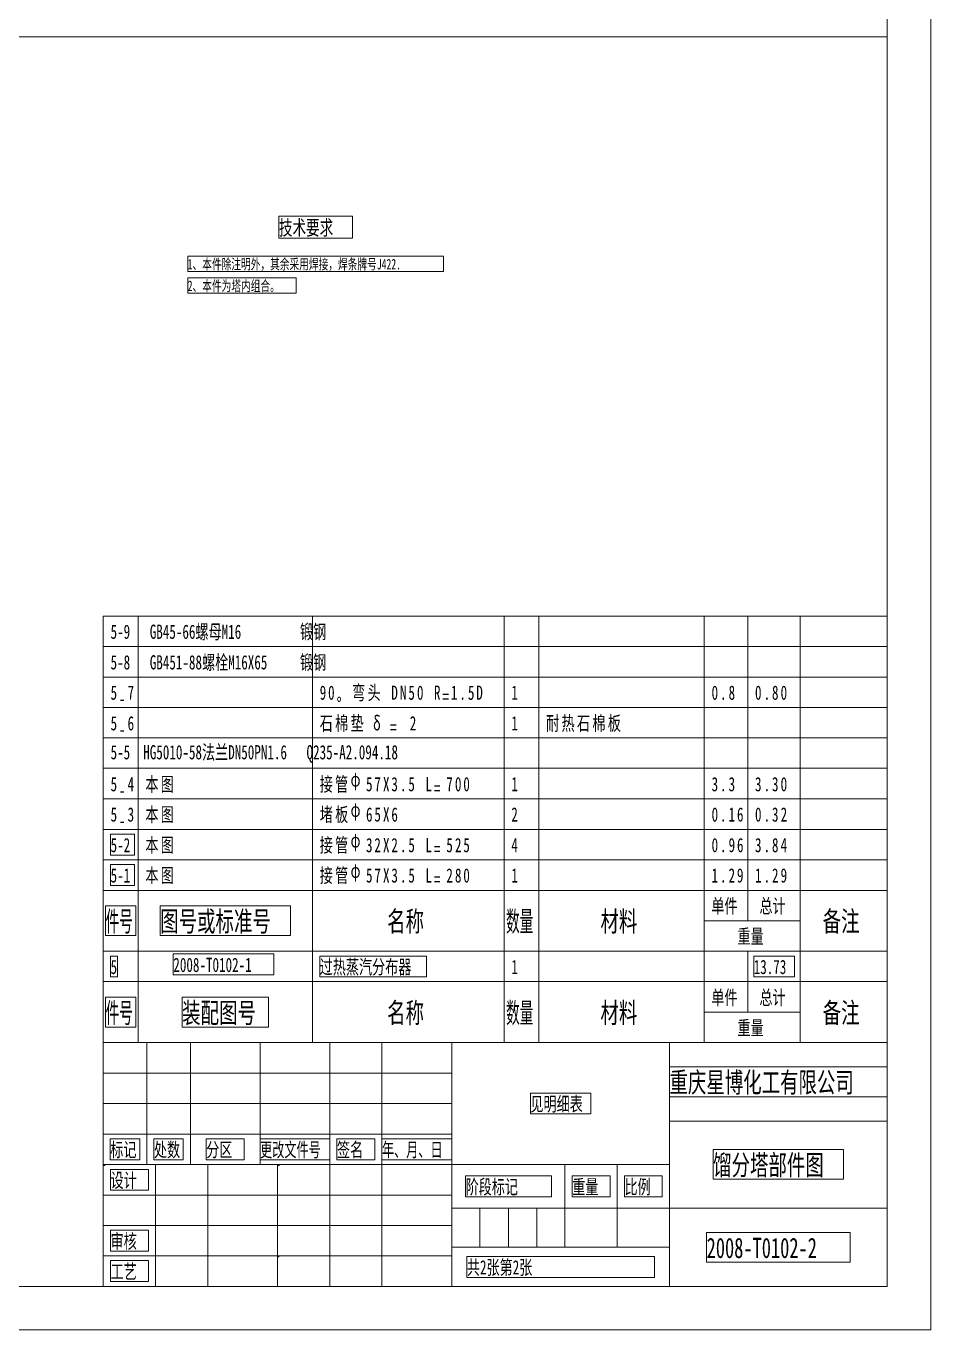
# Model space of a CAD drawing. Header units: millimetres. Extents: x -23892 to 57527, y -540 to 34444.
# Drawn here: x 49290 to 57527, y -540 to 11326 of the extents above; entities that cross this region are included whole.
import ezdxf

# ---------------------------------------------------------------- set-up
doc = ezdxf.new("R2010")
doc.units = ezdxf.units.MM
doc.layers.add('图层 1', color=7, linetype='Continuous')
doc.styles.get("Standard").update_dxf_attribs({"font": ''})
doc.styles.get('Standard').set_extended_font_data('FangSong')

msp = doc.modelspace()

# ---------------------------------------------------------------- linework, layer by layer
at = {"layer": '图层 1', "color": 7, "lineweight": 0, "true_color": 0xffffff}
for p, q in [((57526.7776, 22992.1516), (57526.7776, -539.7596)), ((57129.3831, 252.6669), (57129.3831, 22597.139)), ((41152.732, 11227.387), (57129.3831, 11227.387)), ((57129.3831, 5956.5499), (49992.9548, 5956.5499)), ((49992.9548, 5680.5175), (49992.9548, 5956.5499)), ((50311.8232, 5680.5175), (50311.8232, 5956.5499)), ((51896.6375, 5680.5175), (51896.6375, 5956.5499)), ((53640.886, 5680.5175), (53640.886, 5956.5499)), ((53957.3725, 5680.5175), (53957.3725, 5956.5499)), ((55463.6607, 5680.5175), (55463.6607, 5956.5499)), ((55861.0552, 5680.5175), (55861.0552, 5956.5499)), ((56336.9759, 5680.5175), (56336.9759, 5956.5499)), ((57129.3831, 5680.5175), (57129.3831, 5956.5499)), ((57129.3831, 5680.5175), (49992.9548, 5680.5175)), ((49992.9548, 5402.1225), (49992.9548, 5680.5175)), ((57129.3831, 5680.5175), (49992.9548, 5680.5175)), ((50311.8232, 5402.1225), (50311.8232, 5680.5175)), ((51896.6375, 5402.1225), (51896.6375, 5680.5175)), ((53640.886, 5402.1225), (53640.886, 5680.5175)), ((53957.3725, 5402.1225), (53957.3725, 5680.5175)), ((55463.6607, 5402.1225), (55463.6607, 5680.5175)), ((55861.0552, 5402.1225), (55861.0552, 5680.5175)), ((56336.9759, 5402.1225), (56336.9759, 5680.5175)), ((57129.3831, 5402.1225), (57129.3831, 5680.5175)), ((57129.3831, 5402.1225), (49992.9548, 5402.1225)), ((49992.9548, 5126.09), (49992.9548, 5402.1225)), ((57129.3831, 5402.1225), (49992.9548, 5402.1225)), ((50311.8232, 5126.09), (50311.8232, 5402.1225)), ((51896.6375, 5126.09), (51896.6375, 5402.1225)), ((53640.886, 5126.09), (53640.886, 5402.1225)), ((53957.3725, 5126.09), (53957.3725, 5402.1225)), ((55463.6607, 5126.09), (55463.6607, 5402.1225)), ((55861.0552, 5126.09), (55861.0552, 5402.1225)), ((56336.9759, 5126.09), (56336.9759, 5402.1225)), ((57129.3831, 5126.09), (49992.9548, 5126.09)), ((49992.9548, 4847.6563), (49992.9548, 5126.09)), ((57129.3831, 5126.09), (49992.9548, 5126.09)), ((50311.8232, 4847.6563), (50311.8232, 5126.09)), ((51896.6375, 4847.6563), (51896.6375, 5126.09)), ((53640.886, 4847.6563), (53640.886, 5126.09)), ((53957.3725, 4847.6563), (53957.3725, 5126.09)), ((55463.6607, 4847.6563), (55463.6607, 5126.09)), ((55861.0552, 4847.6563), (55861.0552, 5126.09)), ((56336.9759, 4847.6563), (56336.9759, 5126.09)), ((57129.3831, 4847.6563), (49992.9548, 4847.6563)), ((49992.9548, 4571.6239), (49992.9548, 4847.6563)), ((57129.3831, 4847.6563), (49992.9548, 4847.6563)), ((50311.8232, 4571.6239), (50311.8232, 4847.6563)), ((51896.6375, 4571.6239), (51896.6375, 4847.6563)), ((53640.886, 4571.6239), (53640.886, 4847.6563)), ((53957.3725, 4571.6239), (53957.3725, 4847.6563)), ((55463.6607, 4571.6239), (55463.6607, 4847.6563)), ((55861.0552, 4571.6239), (55861.0552, 4847.6563)), ((56336.9759, 4571.6239), (56336.9759, 4847.6563)), ((57129.3831, 4571.6239), (49992.9548, 4571.6239)), ((49992.9548, 4293.2289), (49992.9548, 4571.6239)), ((57129.3831, 4571.6239), (49992.9548, 4571.6239)), ((50311.8232, 4293.2289), (50311.8232, 4571.6239)), ((51896.6375, 4293.2289), (51896.6375, 4571.6239)), ((53640.886, 4293.2289), (53640.886, 4571.6239)), ((53957.3725, 4293.2289), (53957.3725, 4571.6239)), ((55463.6607, 4293.2289), (55463.6607, 4571.6239)), ((55861.0552, 4293.2289), (55861.0552, 4571.6239)), ((56336.9759, 4293.2289), (56336.9759, 4571.6239)), ((57129.3831, 4293.2289), (49992.9548, 4293.2289)), ((49992.9548, 4014.7951), (49992.9548, 4293.2289)), ((57129.3831, 4293.2289), (49992.9548, 4293.2289)), ((50311.8232, 4014.7951), (50311.8232, 4293.2289)), ((51896.6375, 4014.7951), (51896.6375, 4293.2289)), ((53640.886, 4014.7951), (53640.886, 4293.2289)), ((53957.3725, 4014.7951), (53957.3725, 4293.2289)), ((55463.6607, 4014.7951), (55463.6607, 4293.2289)), ((55861.0552, 4014.7951), (55861.0552, 4293.2289)), ((56336.9759, 4014.7951), (56336.9759, 4293.2289)), ((57129.3831, 4014.7951), (49992.9548, 4014.7951)), ((49992.9548, 3738.7627), (49992.9548, 4014.7951)), ((57129.3831, 4014.7951), (49992.9548, 4014.7951)), ((50311.8232, 3738.7627), (50311.8232, 4014.7951)), ((51896.6375, 3738.7627), (51896.6375, 4014.7951)), ((53640.886, 3738.7627), (53640.886, 4014.7951)), ((53957.3725, 3738.7627), (53957.3725, 4014.7951)), ((55463.6607, 3738.7627), (55463.6607, 4014.7951)), ((55861.0552, 3738.7627), (55861.0552, 4014.7951)), ((56336.9759, 3738.7627), (56336.9759, 4014.7951)), ((57129.3831, 3738.7627), (49992.9548, 3738.7627)), ((49992.9548, 3460.3677), (49992.9548, 3738.7627)), ((57129.3831, 3738.7627), (49992.9548, 3738.7627)), ((50311.8232, 3460.3677), (50311.8232, 3738.7627)), ((51896.6375, 3460.3677), (51896.6375, 3738.7627)), ((53640.886, 3460.3677), (53640.886, 3738.7627)), ((53957.3725, 3460.3677), (53957.3725, 3738.7627)), ((55463.6607, 3460.3677), (55463.6607, 3738.7627)), ((55861.0552, 3460.3677), (55861.0552, 3738.7627)), ((56336.9759, 3460.3677), (56336.9759, 3738.7627)), ((49992.9548, 2905.9015), (49992.9548, 3460.3677)), ((50311.8232, 3460.3677), (49992.9548, 3460.3677)), ((57129.3831, 3460.3677), (49992.9548, 3460.3677)), ((51896.5988, 3460.3677), (50311.7845, 3460.3677)), ((50311.8232, 3460.3677), (50311.8232, 2905.9015)), ((50311.8232, 2905.9015), (50311.8232, 3460.3677)), ((51896.5988, 3460.3677), (51896.5988, 2905.9015)), ((51896.5988, 2905.9015), (51896.5988, 3460.3677)), ((53640.886, 3460.3677), (51896.6375, 3460.3677)), ((53640.886, 3460.3677), (53640.886, 2905.9015)), ((53640.886, 2905.9015), (53640.886, 3460.3677)), ((53957.3725, 3460.3677), (53640.886, 3460.3677)), ((53957.3725, 3460.3677), (53957.3725, 2905.9015)), ((53957.3725, 2905.9015), (53957.3725, 3460.3677)), ((55463.6607, 3460.3677), (53957.3725, 3460.3677)), ((55463.6607, 3460.3677), (55463.6607, 2905.9015)), ((55463.6607, 3184.3352), (55463.6607, 3460.3677)), ((55861.0552, 3460.3677), (55463.6607, 3460.3677)), ((55861.0552, 3460.3677), (55861.0552, 3184.3352)), ((55861.0552, 3184.3352), (55861.0552, 3460.3677)), ((56336.9759, 3460.3677), (55861.0552, 3460.3677)), ((56336.9759, 3460.3677), (56336.9759, 3184.3352)), ((56336.9759, 2905.9015), (56336.9759, 3460.3677)), ((57129.3831, 3460.3677), (56336.9759, 3460.3677)), ((55463.6607, 2905.9015), (55463.6607, 3184.3352)), ((56336.9759, 3184.3352), (55463.6607, 3184.3352)), ((55463.6607, 3184.3352), (55861.0552, 3184.3352)), ((55861.0552, 3184.3352), (56336.9759, 3184.3352)), ((56336.9759, 3184.3352), (56336.9759, 2905.9015)), ((49992.9548, 2905.9015), (50311.8232, 2905.9015)), ((49992.9548, 2629.869), (49992.9548, 2905.9015)), ((50311.8232, 2905.9015), (51896.6375, 2905.9015)), ((50311.8232, 2629.869), (50311.8232, 2905.9015)), ((51896.5988, 2905.9015), (53640.8473, 2905.9015)), ((51896.6375, 2629.869), (51896.6375, 2905.9015)), ((53640.886, 2905.9015), (53957.3725, 2905.9015)), ((53640.886, 2629.869), (53640.886, 2905.9015)), ((53957.3725, 2905.9015), (55463.6607, 2905.9015)), ((53957.3725, 2629.869), (53957.3725, 2905.9015)), ((55463.6607, 2905.9015), (56336.9759, 2905.9015)), ((55463.6607, 2629.869), (55463.6607, 2905.9015)), ((55861.0552, 2629.869), (55861.0552, 2905.9015)), ((56336.9759, 2905.9015), (57129.3831, 2905.9015)), ((56336.9759, 2629.869), (56336.9759, 2905.9015)), ((49992.9548, 2075.4416), (49992.9548, 2629.869)), ((50311.8232, 2629.869), (49992.9548, 2629.869)), ((57129.3831, 2629.869), (49992.9548, 2629.869)), ((51896.5988, 2629.869), (50311.7845, 2629.869)), ((50311.8232, 2629.869), (50311.8232, 2075.4416)), ((50311.8232, 2075.4416), (50311.8232, 2629.869)), ((51896.5988, 2629.869), (51896.5988, 2075.4416)), ((51896.5988, 2075.4416), (51896.5988, 2629.869)), ((53640.886, 2629.869), (51896.6375, 2629.869)), ((53640.886, 2629.869), (53640.886, 2075.4416)), ((53640.886, 2075.4416), (53640.886, 2629.869)), ((53957.3725, 2629.869), (53640.886, 2629.869)), ((53957.3725, 2629.869), (53957.3725, 2075.4416)), ((53957.3725, 2075.4416), (53957.3725, 2629.869)), ((55463.6607, 2629.869), (53957.3725, 2629.869)), ((55463.6607, 2629.869), (55463.6607, 2075.4416)), ((55463.6607, 2351.474), (55463.6607, 2629.869)), ((55861.0552, 2629.869), (55463.6607, 2629.869)), ((55861.0552, 2629.869), (55861.0552, 2351.474)), ((55861.0552, 2351.474), (55861.0552, 2629.869)), ((56336.9759, 2629.869), (55861.0552, 2629.869)), ((56336.9759, 2629.869), (56336.9759, 2351.474)), ((56336.9759, 2075.4416), (56336.9759, 2629.869)), ((57129.3831, 2629.869), (56336.9759, 2629.869)), ((55463.6607, 2075.4416), (55463.6607, 2351.474)), ((56336.9759, 2351.474), (55463.6607, 2351.474)), ((55463.6607, 2351.474), (55861.0552, 2351.474)), ((55861.0552, 2351.474), (56336.9759, 2351.474)), ((56336.9759, 2351.474), (56336.9759, 2075.4416)), ((49992.9548, 2075.4416), (57129.3831, 2075.4416)), ((49992.9548, 2075.4416), (49992.9548, -144.747)), ((49992.9548, 2075.4416), (50311.8232, 2075.4416)), ((50311.8232, 2075.4416), (51896.6375, 2075.4416)), ((50390.3493, 966.548), (50390.3493, 2075.4416)), ((50787.7439, 966.548), (50787.7439, 2075.4416)), ((51420.7168, 966.548), (51420.7168, 2075.4416)), ((51896.5988, 2075.4416), (53640.8473, 2075.4416)), ((52056.0717, 966.548), (52056.0717, 2075.4416)), ((52529.6105, 966.548), (52529.6105, 2075.4416)), ((53164.9653, 2075.4416), (53164.9653, -144.747)), ((53640.886, 2075.4416), (53957.3725, 2075.4416)), ((53957.3725, 2075.4416), (55463.6607, 2075.4416)), ((55147.1742, -144.747), (55147.1742, 2075.4416)), ((55463.6607, 2075.4416), (56336.9759, 2075.4416)), ((56336.9759, 2075.4416), (57129.3831, 2075.4416)), ((57129.3831, 2075.4416), (57129.3831, -144.747)), ((53164.9653, 1797.0078), (49992.9548, 1797.0078)), ((53164.9653, 1520.9754), (49992.9548, 1520.9754)), ((57129.3831, 1361.5606), (55147.1742, 1361.5606)), ((53164.9653, 1242.5804), (49992.9548, 1242.5804)), ((55147.1742, 966.548), (49992.9548, 966.548)), ((50468.8755, -144.747), (50468.8755, 966.548)), ((50944.7962, -144.747), (50944.7962, 966.548)), ((51580.151, -144.747), (51580.151, 966.548)), ((52056.0717, -144.747), (52056.0717, 966.548)), ((52529.6105, -144.747), (52529.6105, 966.548)), ((54195.3328, 966.548), (54195.3328, 212.1935)), ((54671.2535, 966.548), (54671.2535, 212.1935)), ((53164.9653, 688.1142), (49992.9548, 688.1142)), ((55147.1742, 569.134), (53164.9653, 569.134)), ((53421.9617, 569.134), (53421.9617, 212.1935)), ((53681.3401, 569.134), (53681.3401, 212.1935)), ((53938.3365, 569.134), (53938.3365, 212.1935)), ((57129.3831, 569.134), (55147.1742, 569.134)), ((53164.9653, 409.7192), (49992.9548, 409.7192)), ((53164.9653, 133.6868), (49992.9548, 133.6868)), ((55147.1742, 212.1935), (53164.9653, 212.1935)), ((41152.732, -144.747), (57129.3831, -144.747)), ((57129.3831, -144.747), (49992.9548, -144.747)), ((57526.7776, -539.7596), (24188.5301, -539.7596))]:
    msp.add_line(p, q, dxfattribs=at)
at = {"layer": '图层 1', "lineweight": 0}
for p, q in [((51592.0413, 9594.9728), (51592.0413, 9594.9728)), ((51592.0413, 9395.0846), (51592.0413, 9594.9728)), ((51592.0413, 9594.9728), (52260.7238, 9594.9728)), ((52260.7238, 9594.9728), (52260.7238, 9395.0846)), ((52260.7238, 9395.0846), (51592.0413, 9395.0846)), ((50761.562, 9233.2685), (50761.562, 9233.2685)), ((50761.562, 9092.8703), (50761.562, 9233.2685)), ((50761.562, 9233.2685), (53091.2031, 9233.2685)), ((53091.2031, 9233.2685), (53091.2031, 9092.8703)), ((53091.2031, 9092.8703), (50761.562, 9092.8703)), ((50761.562, 9035.7815), (50761.562, 9035.7815)), ((50761.562, 8895.3834), (50761.562, 9035.7815)), ((50761.562, 9035.7815), (51749.0936, 9035.7815)), ((51749.0936, 9035.7815), (51749.0936, 8895.3834)), ((51749.0936, 8895.3834), (50761.562, 8895.3834)), ((50059.5907, 3971.9592), (50059.5907, 3971.9592)), ((50059.5907, 3781.5986), (50059.5907, 3971.9592)), ((50059.5907, 3971.9592), (50278.4956, 3971.9592)), ((50278.4956, 3971.9592), (50278.4956, 3781.5986)), ((50278.4956, 3781.5986), (50059.5907, 3781.5986)), ((50059.5907, 3695.9267), (50059.5907, 3695.9267)), ((50059.5907, 3505.5662), (50059.5907, 3695.9267)), ((50059.5907, 3695.9267), (50278.4956, 3695.9267)), ((50278.4956, 3695.9267), (50278.4956, 3505.5662)), ((50278.4956, 3505.5662), (50059.5907, 3505.5662)), ((50014.3728, 3319.9695), (50014.3728, 3319.9695)), ((50014.3728, 3048.7009), (50014.3728, 3319.9695)), ((50014.3728, 3319.9695), (50290.4052, 3319.9695)), ((50290.4052, 3319.9695), (50290.4052, 3048.7009)), ((50511.7114, 3319.9695), (50511.7114, 3319.9695)), ((50511.7114, 3048.7009), (50511.7114, 3319.9695)), ((50511.7114, 3319.9695), (51696.7493, 3319.9695)), ((51696.7493, 3319.9695), (51696.7493, 3048.7009)), ((50290.4052, 3048.7009), (50014.3728, 3048.7009)), ((51696.7493, 3048.7009), (50511.7114, 3048.7009)), ((50059.5907, 2863.0655), (50059.5907, 2863.0655)), ((50059.5907, 2672.705), (50059.5907, 2863.0655)), ((50059.5907, 2863.0655), (50123.8252, 2863.0655)), ((50123.8252, 2863.0655), (50123.8252, 2672.705)), ((50630.6916, 2882.1209), (50630.6916, 2882.1209)), ((50630.6916, 2691.7604), (50630.6916, 2882.1209)), ((50630.6916, 2882.1209), (51544.4609, 2882.1209)), ((51544.4609, 2882.1209), (51544.4609, 2691.7604)), ((51963.2734, 2863.0655), (51963.2734, 2863.0655)), ((51963.2734, 2672.705), (51963.2734, 2863.0655)), ((51963.2734, 2863.0655), (52934.1314, 2863.0655)), ((52934.1314, 2863.0655), (52934.1314, 2672.705)), ((55913.3608, 2863.0655), (55913.3608, 2863.0655)), ((55913.3608, 2672.705), (55913.3608, 2863.0655)), ((55913.3608, 2863.0655), (56284.5929, 2863.0655)), ((56284.5929, 2863.0655), (56284.5929, 2672.705)), ((50123.8252, 2672.705), (50059.5907, 2672.705)), ((51544.4609, 2691.7604), (50630.6916, 2691.7604)), ((52934.1314, 2672.705), (51963.2734, 2672.705)), ((56284.5929, 2672.705), (55913.3608, 2672.705)), ((50014.3728, 2487.1083), (50014.3728, 2487.1083)), ((50014.3728, 2215.8397), (50014.3728, 2487.1083)), ((50014.3728, 2487.1083), (50290.4052, 2487.1083)), ((50290.4052, 2487.1083), (50290.4052, 2215.8397)), ((50711.5997, 2487.1083), (50711.5997, 2487.1083)), ((50711.5997, 2215.8397), (50711.5997, 2487.1083)), ((50711.5997, 2487.1083), (51496.861, 2487.1083)), ((51496.861, 2487.1083), (51496.861, 2215.8397)), ((50290.4052, 2215.8397), (50014.3728, 2215.8397)), ((51496.861, 2215.8397), (50711.5997, 2215.8397)), ((55147.1742, 1854.1354), (55147.1742, 1854.1354)), ((55147.1742, 1582.8668), (55147.1742, 1854.1354)), ((55147.1742, 1854.1354), (57129.3831, 1854.1354)), ((57129.3831, 1854.1354), (57129.3831, 1582.8668)), ((53881.2283, 1616.175), (53881.2283, 1616.175)), ((53881.2283, 1425.8145), (53881.2283, 1616.175)), ((53881.2283, 1616.175), (54430.9113, 1616.175)), ((54430.9113, 1616.175), (54430.9113, 1425.8145)), ((57129.3831, 1582.8668), (55147.1742, 1582.8668)), ((54430.9113, 1425.8145), (53881.2283, 1425.8145)), ((50057.2087, 1199.7444), (50057.2087, 1199.7444)), ((50057.2087, 1009.3839), (50057.2087, 1199.7444)), ((50057.2087, 1199.7444), (50326.0954, 1199.7444)), ((50326.0954, 1199.7444), (50326.0954, 1009.3839)), ((50454.5645, 1199.7444), (50454.5645, 1199.7444)), ((50454.5645, 1009.3839), (50454.5645, 1199.7444)), ((50454.5645, 1199.7444), (50721.0693, 1199.7444)), ((50721.0693, 1199.7444), (50721.0693, 1009.3839)), ((50930.4852, 1199.7444), (50930.4852, 1199.7444)), ((50930.4852, 1009.3839), (50930.4852, 1199.7444)), ((50930.4852, 1199.7444), (51275.5161, 1199.7444)), ((51275.5161, 1199.7444), (51275.5161, 1009.3839)), ((51420.6781, 1199.7444), (51420.6781, 1199.7444)), ((51420.6781, 1009.3839), (51420.6781, 1199.7444)), ((51420.6781, 1199.7444), (52056.033, 1199.7444)), ((52056.033, 1199.7444), (52056.033, 1009.3839)), ((52120.2869, 1199.7444), (52120.2869, 1199.7444)), ((52120.2869, 1009.3839), (52120.2869, 1199.7444)), ((52120.2869, 1199.7444), (52465.3178, 1199.7444)), ((52465.3178, 1199.7444), (52465.3178, 1009.3839)), ((52529.6105, 1199.7444), (52529.6105, 1199.7444)), ((52529.6105, 1009.3839), (52529.6105, 1199.7444)), ((52529.6105, 1199.7444), (53164.9653, 1199.7444)), ((53164.9653, 1199.7444), (53164.9653, 1009.3839)), ((55544.5687, 1102.1822), (55544.5687, 1102.1822)), ((55544.5687, 830.9137), (55544.5687, 1102.1822)), ((55544.5687, 1102.1822), (56731.9885, 1102.1822)), ((56731.9885, 1102.1822), (56731.9885, 830.9137)), ((49995.3367, 964.1467), (49995.3367, 964.1467)), ((49995.3367, 957.0202), (49995.3367, 964.1467)), ((49995.3367, 964.1467), (50007.227, 964.1467)), ((50007.227, 957.0202), (49995.3367, 957.0202)), ((50007.227, 964.1467), (50007.227, 957.0202)), ((50326.0954, 1009.3839), (50057.2087, 1009.3839)), ((50721.0693, 1009.3839), (50454.5645, 1009.3839)), ((51275.5161, 1009.3839), (50930.4852, 1009.3839)), ((52056.033, 1009.3839), (51420.6781, 1009.3839)), ((51580.1123, 964.1467), (51580.1123, 964.1467)), ((51580.1123, 957.0202), (51580.1123, 964.1467)), ((51580.1123, 964.1467), (51594.3845, 964.1467)), ((51594.3845, 957.0202), (51580.1123, 957.0202)), ((51594.3845, 964.1467), (51594.3845, 957.0202)), ((52465.3178, 1009.3839), (52120.2869, 1009.3839)), ((53164.9653, 1009.3839), (52529.6105, 1009.3839)), ((50059.5907, 921.3107), (50059.5907, 921.3107)), ((50059.5907, 730.9502), (50059.5907, 921.3107)), ((50059.5907, 921.3107), (50404.6215, 921.3107)), ((50404.6215, 921.3107), (50404.6215, 730.9502)), ((53291.0332, 861.8206), (53291.0332, 861.8206)), ((53291.0332, 671.4601), (53291.0332, 861.8206)), ((53291.0332, 861.8206), (54071.5501, 861.8206)), ((54071.5501, 861.8206), (54071.5501, 671.4601)), ((54261.93, 861.8206), (54261.93, 861.8206)), ((54261.93, 671.4601), (54261.93, 861.8206)), ((54261.93, 861.8206), (54606.9609, 861.8206)), ((54606.9609, 861.8206), (54606.9609, 671.4601)), ((54737.8507, 861.8206), (54737.8507, 861.8206)), ((54737.8507, 671.4601), (54737.8507, 861.8206)), ((54737.8507, 861.8206), (55080.4996, 861.8206)), ((55080.4996, 861.8206), (55080.4996, 671.4601)), ((56731.9885, 830.9137), (55544.5687, 830.9137)), ((50404.6215, 730.9502), (50059.5907, 730.9502)), ((54071.5501, 671.4601), (53291.0332, 671.4601)), ((54606.9609, 671.4601), (54261.93, 671.4601)), ((55080.4996, 671.4601), (54737.8507, 671.4601)), ((50059.5907, 366.8832), (50059.5907, 366.8832)), ((50059.5907, 176.5227), (50059.5907, 366.8832)), ((50059.5907, 366.8832), (50404.6215, 366.8832)), ((50404.6215, 366.8832), (50404.6215, 176.5227)), ((55485.0787, 347.8278), (55485.0787, 347.8278)), ((55485.0787, 76.5592), (55485.0787, 347.8278)), ((55485.0787, 347.8278), (56791.4786, 347.8278)), ((56791.4786, 347.8278), (56791.4786, 76.5592)), ((50404.6215, 176.5227), (50059.5907, 176.5227)), ((51582.533, 131.2855), (51582.533, 131.2855)), ((51582.533, 126.5216), (51582.533, 131.2855)), ((51582.533, 131.2855), (51592.0413, 131.2855)), ((51592.0413, 126.5216), (51582.533, 126.5216)), ((51592.0413, 131.2855), (51592.0413, 126.5216)), ((53302.9816, 128.9229), (53302.9816, 128.9229)), ((53302.9816, -61.4376), (53302.9816, 128.9229)), ((53302.9816, 128.9229), (55009.158, 128.9229)), ((55009.158, 128.9229), (55009.158, -61.4376)), ((50059.5907, 90.8508), (50059.5907, 90.8508)), ((50059.5907, -99.5097), (50059.5907, 90.8508)), ((50059.5907, 90.8508), (50404.6215, 90.8508)), ((50404.6215, 90.8508), (50404.6215, -99.5097)), ((56791.4786, 76.5592), (55485.0787, 76.5592)), ((50404.6215, -99.5097), (50059.5907, -99.5097)), ((55009.158, -61.4376), (53302.9816, -61.4376))]:
    msp.add_line(p, q, dxfattribs=at)
at = {"layer": '图层 1', "color": 18, "lineweight": 0, "true_color": 0x000000}
for p, q in [((51592.0413, 9594.9728), (51592.0413, 9594.9728)), ((51592.0413, 9395.0846), (51592.0413, 9594.9728)), ((51592.0413, 9594.9728), (52260.7238, 9594.9728)), ((52260.7238, 9594.9728), (52260.7238, 9395.0846)), ((52260.7238, 9395.0846), (51592.0413, 9395.0846)), ((50761.562, 9233.2685), (50761.562, 9233.2685)), ((50761.562, 9092.8703), (50761.562, 9233.2685)), ((50761.562, 9233.2685), (53091.2031, 9233.2685)), ((53091.2031, 9233.2685), (53091.2031, 9092.8703)), ((53091.2031, 9092.8703), (50761.562, 9092.8703)), ((50761.562, 9035.7815), (50761.562, 9035.7815)), ((50761.562, 8895.3834), (50761.562, 9035.7815)), ((50761.562, 9035.7815), (51749.0936, 9035.7815)), ((51749.0936, 9035.7815), (51749.0936, 8895.3834)), ((51749.0936, 8895.3834), (50761.562, 8895.3834)), ((50059.5907, 3971.9592), (50059.5907, 3971.9592)), ((50059.5907, 3781.5986), (50059.5907, 3971.9592)), ((50059.5907, 3971.9592), (50278.4956, 3971.9592)), ((50278.4956, 3971.9592), (50278.4956, 3781.5986)), ((50278.4956, 3781.5986), (50059.5907, 3781.5986)), ((50059.5907, 3695.9267), (50059.5907, 3695.9267)), ((50059.5907, 3505.5662), (50059.5907, 3695.9267)), ((50059.5907, 3695.9267), (50278.4956, 3695.9267)), ((50278.4956, 3695.9267), (50278.4956, 3505.5662)), ((50278.4956, 3505.5662), (50059.5907, 3505.5662)), ((50014.3728, 3319.9695), (50014.3728, 3319.9695)), ((50014.3728, 3048.7009), (50014.3728, 3319.9695)), ((50014.3728, 3319.9695), (50290.4052, 3319.9695)), ((50290.4052, 3319.9695), (50290.4052, 3048.7009)), ((50511.7114, 3319.9695), (50511.7114, 3319.9695)), ((50511.7114, 3048.7009), (50511.7114, 3319.9695)), ((50511.7114, 3319.9695), (51696.7493, 3319.9695)), ((51696.7493, 3319.9695), (51696.7493, 3048.7009)), ((50290.4052, 3048.7009), (50014.3728, 3048.7009)), ((51696.7493, 3048.7009), (50511.7114, 3048.7009)), ((50059.5907, 2863.0655), (50059.5907, 2863.0655)), ((50059.5907, 2672.705), (50059.5907, 2863.0655)), ((50059.5907, 2863.0655), (50123.8252, 2863.0655)), ((50123.8252, 2863.0655), (50123.8252, 2672.705)), ((50630.6916, 2882.1209), (50630.6916, 2882.1209)), ((50630.6916, 2691.7604), (50630.6916, 2882.1209)), ((50630.6916, 2882.1209), (51544.4609, 2882.1209)), ((51544.4609, 2882.1209), (51544.4609, 2691.7604)), ((51963.2734, 2863.0655), (51963.2734, 2863.0655)), ((51963.2734, 2672.705), (51963.2734, 2863.0655)), ((51963.2734, 2863.0655), (52934.1314, 2863.0655)), ((52934.1314, 2863.0655), (52934.1314, 2672.705)), ((55913.3608, 2863.0655), (55913.3608, 2863.0655)), ((55913.3608, 2672.705), (55913.3608, 2863.0655)), ((55913.3608, 2863.0655), (56284.5929, 2863.0655)), ((56284.5929, 2863.0655), (56284.5929, 2672.705)), ((50123.8252, 2672.705), (50059.5907, 2672.705)), ((51544.4609, 2691.7604), (50630.6916, 2691.7604)), ((52934.1314, 2672.705), (51963.2734, 2672.705)), ((56284.5929, 2672.705), (55913.3608, 2672.705)), ((50014.3728, 2487.1083), (50014.3728, 2487.1083)), ((50014.3728, 2215.8397), (50014.3728, 2487.1083)), ((50014.3728, 2487.1083), (50290.4052, 2487.1083)), ((50290.4052, 2487.1083), (50290.4052, 2215.8397)), ((50711.5997, 2487.1083), (50711.5997, 2487.1083)), ((50711.5997, 2215.8397), (50711.5997, 2487.1083)), ((50711.5997, 2487.1083), (51496.861, 2487.1083)), ((51496.861, 2487.1083), (51496.861, 2215.8397)), ((50290.4052, 2215.8397), (50014.3728, 2215.8397)), ((51496.861, 2215.8397), (50711.5997, 2215.8397)), ((55147.1742, 1854.1354), (55147.1742, 1854.1354)), ((55147.1742, 1582.8668), (55147.1742, 1854.1354)), ((55147.1742, 1854.1354), (57129.3831, 1854.1354)), ((57129.3831, 1854.1354), (57129.3831, 1582.8668)), ((53881.2283, 1616.175), (53881.2283, 1616.175)), ((53881.2283, 1425.8145), (53881.2283, 1616.175)), ((53881.2283, 1616.175), (54430.9113, 1616.175)), ((54430.9113, 1616.175), (54430.9113, 1425.8145)), ((57129.3831, 1582.8668), (55147.1742, 1582.8668)), ((54430.9113, 1425.8145), (53881.2283, 1425.8145)), ((50057.2087, 1199.7444), (50057.2087, 1199.7444)), ((50057.2087, 1009.3839), (50057.2087, 1199.7444)), ((50057.2087, 1199.7444), (50326.0954, 1199.7444)), ((50326.0954, 1199.7444), (50326.0954, 1009.3839)), ((50454.5645, 1199.7444), (50454.5645, 1199.7444)), ((50454.5645, 1009.3839), (50454.5645, 1199.7444)), ((50454.5645, 1199.7444), (50721.0693, 1199.7444)), ((50721.0693, 1199.7444), (50721.0693, 1009.3839)), ((50930.4852, 1199.7444), (50930.4852, 1199.7444)), ((50930.4852, 1009.3839), (50930.4852, 1199.7444)), ((50930.4852, 1199.7444), (51275.5161, 1199.7444)), ((51275.5161, 1199.7444), (51275.5161, 1009.3839)), ((51420.6781, 1199.7444), (51420.6781, 1199.7444)), ((51420.6781, 1009.3839), (51420.6781, 1199.7444)), ((51420.6781, 1199.7444), (52056.033, 1199.7444)), ((52056.033, 1199.7444), (52056.033, 1009.3839)), ((52120.2869, 1199.7444), (52120.2869, 1199.7444)), ((52120.2869, 1009.3839), (52120.2869, 1199.7444)), ((52120.2869, 1199.7444), (52465.3178, 1199.7444)), ((52465.3178, 1199.7444), (52465.3178, 1009.3839)), ((52529.6105, 1199.7444), (52529.6105, 1199.7444)), ((52529.6105, 1009.3839), (52529.6105, 1199.7444)), ((52529.6105, 1199.7444), (53164.9653, 1199.7444)), ((53164.9653, 1199.7444), (53164.9653, 1009.3839)), ((55544.5687, 1102.1822), (55544.5687, 1102.1822)), ((55544.5687, 830.9137), (55544.5687, 1102.1822)), ((55544.5687, 1102.1822), (56731.9885, 1102.1822)), ((56731.9885, 1102.1822), (56731.9885, 830.9137)), ((49995.3367, 964.1467), (49995.3367, 964.1467)), ((49995.3367, 957.0202), (49995.3367, 964.1467)), ((49995.3367, 964.1467), (50007.227, 964.1467)), ((50007.227, 957.0202), (49995.3367, 957.0202)), ((50007.227, 964.1467), (50007.227, 957.0202)), ((50326.0954, 1009.3839), (50057.2087, 1009.3839)), ((50721.0693, 1009.3839), (50454.5645, 1009.3839)), ((51275.5161, 1009.3839), (50930.4852, 1009.3839)), ((52056.033, 1009.3839), (51420.6781, 1009.3839)), ((51580.1123, 964.1467), (51580.1123, 964.1467)), ((51580.1123, 957.0202), (51580.1123, 964.1467)), ((51580.1123, 964.1467), (51594.3845, 964.1467)), ((51594.3845, 957.0202), (51580.1123, 957.0202)), ((51594.3845, 964.1467), (51594.3845, 957.0202)), ((52465.3178, 1009.3839), (52120.2869, 1009.3839)), ((53164.9653, 1009.3839), (52529.6105, 1009.3839)), ((50059.5907, 921.3107), (50059.5907, 921.3107)), ((50059.5907, 730.9502), (50059.5907, 921.3107)), ((50059.5907, 921.3107), (50404.6215, 921.3107)), ((50404.6215, 921.3107), (50404.6215, 730.9502)), ((53291.0332, 861.8206), (53291.0332, 861.8206)), ((53291.0332, 671.4601), (53291.0332, 861.8206)), ((53291.0332, 861.8206), (54071.5501, 861.8206)), ((54071.5501, 861.8206), (54071.5501, 671.4601)), ((54261.93, 861.8206), (54261.93, 861.8206)), ((54261.93, 671.4601), (54261.93, 861.8206)), ((54261.93, 861.8206), (54606.9609, 861.8206)), ((54606.9609, 861.8206), (54606.9609, 671.4601)), ((54737.8507, 861.8206), (54737.8507, 861.8206)), ((54737.8507, 671.4601), (54737.8507, 861.8206)), ((54737.8507, 861.8206), (55080.4996, 861.8206)), ((55080.4996, 861.8206), (55080.4996, 671.4601)), ((56731.9885, 830.9137), (55544.5687, 830.9137)), ((50404.6215, 730.9502), (50059.5907, 730.9502)), ((54071.5501, 671.4601), (53291.0332, 671.4601)), ((54606.9609, 671.4601), (54261.93, 671.4601)), ((55080.4996, 671.4601), (54737.8507, 671.4601)), ((50059.5907, 366.8832), (50059.5907, 366.8832)), ((50059.5907, 176.5227), (50059.5907, 366.8832)), ((50059.5907, 366.8832), (50404.6215, 366.8832)), ((50404.6215, 366.8832), (50404.6215, 176.5227)), ((55485.0787, 347.8278), (55485.0787, 347.8278)), ((55485.0787, 76.5592), (55485.0787, 347.8278)), ((55485.0787, 347.8278), (56791.4786, 347.8278)), ((56791.4786, 347.8278), (56791.4786, 76.5592)), ((50404.6215, 176.5227), (50059.5907, 176.5227)), ((51582.533, 131.2855), (51582.533, 131.2855)), ((51582.533, 126.5216), (51582.533, 131.2855)), ((51582.533, 131.2855), (51592.0413, 131.2855)), ((51592.0413, 126.5216), (51582.533, 126.5216)), ((51592.0413, 131.2855), (51592.0413, 126.5216)), ((53302.9816, 128.9229), (53302.9816, 128.9229)), ((53302.9816, -61.4376), (53302.9816, 128.9229)), ((53302.9816, 128.9229), (55009.158, 128.9229)), ((55009.158, 128.9229), (55009.158, -61.4376)), ((50059.5907, 90.8508), (50059.5907, 90.8508)), ((50059.5907, -99.5097), (50059.5907, 90.8508)), ((50059.5907, 90.8508), (50404.6215, 90.8508)), ((50404.6215, 90.8508), (50404.6215, -99.5097)), ((56791.4786, 76.5592), (55485.0787, 76.5592)), ((50404.6215, -99.5097), (50059.5907, -99.5097)), ((55009.158, -61.4376), (53302.9816, -61.4376))]:
    msp.add_line(p, q, dxfattribs=at)

# ---------------------------------------------------------------- texts
at = {"layer": '图层 1', "color": 7, "lineweight": 0}
for s, height, width, p in [('技术要求', 135.92293, 0.666667, (51592.0026, 9423.629)), ('1、本件除注明外，其余采用焊接，焊条牌号J422.', 95.469694, 0.677966, (50761.5039, 9111.9257)), ('2、本件为塔内组合。', 95.46969, 0.677966, (50761.5427, 8914.4001)), ('5-9   GB45-66螺母M16         锻钢', 129.450441, 0.675, (50059.5519, 5749.5353)), ('5-8   GB451-88螺栓M16X65     锻钢', 129.450441, 0.675, (50059.5326, 5471.1016)), ('5-5  HG5010-58法兰DN50PN1.6   Q235-A2.094.18', 129.450441, 0.675, (50059.5519, 4652.9703)), ('5-2', 129.45044, 0.675, (50059.5519, 3807.7805)), ('5-1', 129.45044, 0.675, (50059.5519, 3531.748)), ('单件', 129.45044, 0.675, (55527.9146, 3253.353)), ('总计', 129.45044, 0.675, (55965.7438, 3253.3143)), ('件号', 184.46685, 0.491228, (50014.3147, 3086.773)), ('图号或标准号', 184.46685, 0.666667, (50511.6921, 3086.773)), ('名称', 184.46685, 0.666667, (52577.1909, 3086.773)), ('数量', 184.46685, 0.491228, (53659.8834, 3086.773)), ('材料', 184.46685, 0.666667, (54518.907, 3086.773)), ('备注', 184.46685, 0.666667, (56541.5699, 3086.773)), ('重量', 129.45044, 0.675, (55765.8362, 2977.2818)), ('5', 129.4504, 0.675, (50059.5713, 2698.8868)), ('2008-T0102-1', 129.450441, 0.675, (50630.6722, 2717.9422)), ('过热蒸汽分布器', 129.45044, 0.675, (51963.254, 2698.8868)), ('1', 129.4504, 0.675, (53707.5219, 2698.8868)), ('13.73', 129.45044, 0.675, (55913.3802, 2698.8868)), ('单件', 129.45044, 0.675, (55527.8953, 2420.4918)), ('总计', 129.45044, 0.675, (55965.7632, 2420.4918)), ('件号', 184.46685, 0.491228, (50014.334, 2253.9118)), ('装配图号', 184.46685, 0.666667, (50711.5416, 2253.9118)), ('名称', 184.46685, 0.666667, (52577.1909, 2253.9118)), ('数量', 184.46685, 0.491228, (53659.8834, 2253.9118)), ('材料', 184.46685, 0.666667, (54518.907, 2253.9118)), ('备注', 184.46685, 0.666667, (56541.5699, 2253.9118)), ('重量', 129.45044, 0.675, (55765.8362, 2144.4594)), ('重庆星博化工有限公司', 184.46685, 0.666667, (55147.1548, 1620.9389)), ('见明细表', 129.45044, 0.675, (53881.1702, 1451.9963)), ('标记', 129.45044, 0.675, (50057.1313, 1035.5657)), ('处数', 129.45044, 0.675, (50454.5452, 1035.5657)), ('分区', 129.45044, 0.675, (50930.5046, 1035.527)), ('更改文件号', 129.45043, 0.625, (51420.6975, 1035.5657)), ('签名', 129.45044, 0.675, (52120.2869, 1035.527)), ('年、月、日', 129.45043, 0.625, (52529.5911, 1035.5657)), ('馏分塔部件图', 184.46685, 0.666667, (55544.53, 868.947)), ('设计', 4.85439, 0.666667, (49995.3174, 957.0202)), ('标准化', 4.85439, 0.666667, (51580.1317, 957.0202)), ('设计', 129.45044, 0.675, (50059.5519, 757.132)), ('阶段标记', 129.45044, 0.675, (53291.0913, 697.6419)), ('重量', 129.45044, 0.675, (54261.9493, 697.6419)), ('比例', 129.45044, 0.675, (54737.8507, 697.6419)), ('审核', 129.45044, 0.675, (50059.5713, 202.7046)), ('2008-T0102-2', 184.466853, 0.666667, (55485.0399, 114.6313)), ('批准', 4.85439, 0.666667, (51582.5136, 124.1591)), ('工艺', 129.45044, 0.675, (50059.5519, -73.3666)), ('共2张第2张', 129.45044, 0.675, (53302.9235, -35.2558))]:
    msp.add_text(s, height=height, rotation=0.0000025, dxfattribs=dict(at, width=width)).set_placement(p)
at = {"layer": '图层 1', "color": 7, "width": 0.675}
for s, p in [('弯', (52258.3225, 5195.1078)), ('头', (52398.74, 5195.1078)), ('5', (50059.5713, 5195.0691)), ('7', (50214.261, 5195.0691)), ('9', (51963.254, 5195.0691)), ('0', (52039.3595, 5195.1078)), ('°', (52117.905, 5090.0607)), ('D', (52615.2824, 5195.0691)), ('N', (52693.7698, 5195.1078)), ('5', (52769.8946, 5195.0691)), ('0', (52848.4789, 5195.0691)), ('R', (53003.0911, 5195.0691)), ('=', (53079.2934, 5158.122)), ('1', (53157.7808, 5195.0691)), ('5', (53312.4899, 5195.0691)), ('D', (53388.6341, 5195.0691)), ('1', (53707.5219, 5195.1078)), ('0', (55530.2772, 5195.0691)), ('8', (55684.9475, 5195.0691)), ('0', (55925.2704, 5195.0691)), ('8', (56079.9795, 5195.1078)), ('0', (56158.4669, 5195.1078)), ('-', (50135.6768, 5139.6291)), ('.', (53233.9444, 5195.0691)), ('.', (55606.402, 5195.0691)), ('.', (56003.8159, 5195.0691)), ('5', (50059.5519, 4916.6741)), ('6', (50214.2416, 4916.6741)), ('石', (51963.2346, 4916.6741)), ('棉', (52103.6134, 4916.6741)), ('垫', (52244.0309, 4916.6741)), ('δ', (52448.0906, 4916.6741)), ('2', (52783.0317, 4916.6741)), ('1', (53707.5025, 4916.6741)), ('耐', (54023.9696, 4916.6741)), ('热', (54164.3872, 4916.6741)), ('石', (54304.7659, 4916.6741)), ('棉', (54445.1835, 4916.6741)), ('板', (54585.5622, 4916.6741)), ('-', (50135.7155, 4861.1953)), ('=', (52603.334, 4879.6883)), ('本', (50376.019, 4362.2466)), ('接', (51963.254, 4362.2079)), ('管', (52103.6328, 4362.2466)), ('φ', (52244.0503, 4405.3581)), ('5', (50059.5713, 4362.2079)), ('4', (50214.261, 4362.2079)), ('图', (50516.3978, 4362.2079)), ('5', (52384.4291, 4362.2079)), ('7', (52460.5927, 4362.2466)), ('X', (52539.1188, 4362.2466)), ('3', (52615.2824, 4362.2079)), ('5', (52769.8946, 4362.2466)), ('L', (52924.5844, 4362.2079)), ('=', (53003.0911, 4325.2221)), ('7', (53115.5847, 4362.2466)), ('0', (53194.0721, 4362.2466)), ('0', (53270.2357, 4362.2079)), ('1', (53707.5219, 4362.2466)), ('3', (55530.2966, 4362.2466)), ('3', (55684.9088, 4362.2079)), ('3', (55925.2898, 4362.2079)), ('3', (56079.9795, 4362.2466)), ('0', (56158.4863, 4362.2466)), ('-', (50135.6768, 4306.7679)), ('.', (52693.7892, 4362.2466)), ('.', (55606.402, 4362.2079)), ('.', (56003.8159, 4362.2079)), ('5', (50059.5713, 4086.2142)), ('3', (50214.2223, 4086.1755)), ('本', (50376.019, 4086.1755)), ('图', (50516.4366, 4086.2142)), ('堵', (51963.254, 4086.2142)), ('板', (52103.6715, 4086.2142)), ('φ', (52244.0503, 4129.3644)), ('6', (52384.4678, 4086.1755)), ('5', (52460.5733, 4086.2142)), ('X', (52539.0801, 4086.2142)), ('6', (52615.2437, 4086.1755)), ('2', (53707.4832, 4086.1755)), ('0', (55530.2578, 4086.2142)), ('1', (55684.9475, 4086.2142)), ('6', (55761.1111, 4086.2142)), ('0', (55925.3285, 4086.2142)), ('3', (56079.9408, 4086.2142)), ('2', (56158.525, 4086.2142)), ('-', (50135.7155, 4030.7354)), ('.', (55606.4408, 4086.2142)), ('.', (56003.8159, 4086.2142)), ('本', (50376.0578, 3807.8192)), ('图', (50516.4366, 3807.7805)), ('接', (51963.2346, 3807.7805)), ('管', (52103.6522, 3807.7805)), ('φ', (52244.0309, 3850.9306)), ('3', (52384.4485, 3807.8192)), ('2', (52460.5733, 3807.7805)), ('X', (52539.1575, 3807.7805)), ('2', (52615.263, 3807.7417)), ('5', (52769.9334, 3807.7805)), ('L', (52924.6231, 3807.7805)), ('5', (53115.5847, 3807.7805)), ('2', (53194.1109, 3807.7805)), ('5', (53270.2744, 3807.7417)), ('4', (53707.5025, 3807.7805)), ('0', (55530.2772, 3807.7805)), ('9', (55684.9475, 3807.7805)), ('6', (55761.1305, 3807.7417)), ('3', (55925.3092, 3807.7805)), ('8', (56079.9795, 3807.7805)), ('4', (56158.5057, 3807.7805)), ('.', (52693.7698, 3807.7417)), ('=', (53003.1299, 3770.7946)), ('.', (55606.4408, 3807.7805)), ('.', (56003.8159, 3807.7805)), ('本', (50376.0578, 3531.748)), ('接', (51963.2927, 3531.748)), ('管', (52103.6522, 3531.748)), ('φ', (52244.0697, 3574.8982)), ('图', (50516.4753, 3531.748)), ('5', (52384.4485, 3531.748)), ('7', (52460.612, 3531.748)), ('X', (52539.1188, 3531.748)), ('3', (52615.2824, 3531.748)), ('5', (52769.9721, 3531.748)), ('L', (52924.6231, 3531.748)), ('=', (53003.1686, 3494.7622)), ('2', (53115.5847, 3531.748)), ('8', (53194.1109, 3531.748)), ('0', (53270.2744, 3531.748)), ('1', (53707.5219, 3531.7093)), ('1', (55530.3159, 3531.748)), ('2', (55684.9863, 3531.748)), ('9', (55761.0917, 3531.748)), ('1', (55925.3092, 3531.748)), ('2', (56079.9795, 3531.748)), ('9', (56158.5057, 3531.748)), ('.', (52693.8085, 3531.748)), ('.', (55606.4795, 3531.748)), ('.', (56003.8547, 3531.748))]:
    msp.add_text(s, height=129.4504, rotation=0.0000025, dxfattribs=at).set_placement(p)

doc.saveas('drawing.dxf')
